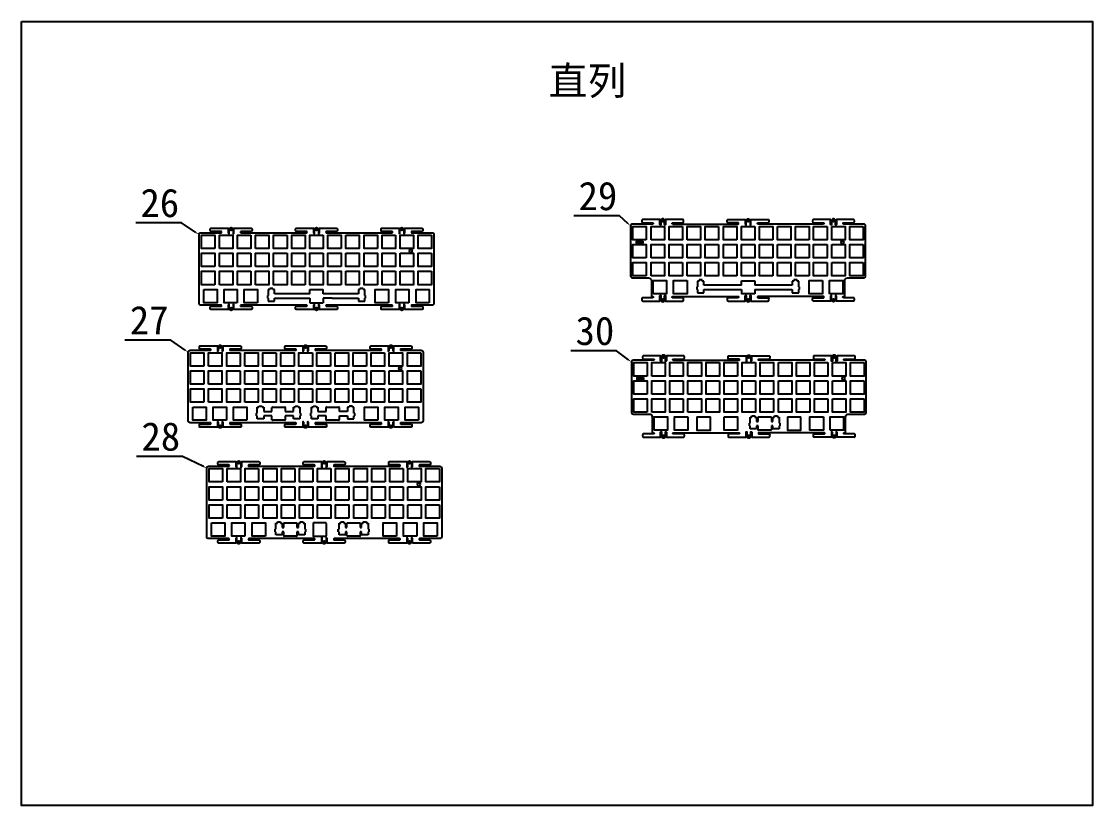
# Model space of a CAD drawing. Header units: millimetres. Extents: x 273 to 2930, y -1075 to 675.
# Drawn here: x 535 to 1664, y -1075 to -248 of the extents above; entities that cross this region are included whole.
import ezdxf
from ezdxf import colors
from ezdxf.entities.mleader import LeaderData, LeaderLine
from ezdxf.math import Vec2, Vec3

# ---------------------------------------------------------------- set-up
doc = ezdxf.new("R2010")
doc.units = ezdxf.units.MM

msp = doc.modelspace()

# ---------------------------------------------------------------- linework, layer by layer
at = {"color": 7, "linetype": 'Continuous', "lineweight": 25}
for p, q in [((800, -530.1), (796.7, -530.1)), ((796.7, -530.1), (796.7, -531.3)), ((800, -531.3), (800, -530.1)), ((895, -530.1), (891.7, -530.1)), ((891.7, -530.1), (891.7, -531.3)), ((895, -531.3), (895, -530.1)), ((794.2, -537.6), (794.2, -540.4)), ((795, -537.6), (794.2, -537.6)), ((794.2, -540.4), (795, -540.4)), ((796.7, -531.3), (795, -531.3)), ((795, -531.3), (795, -537.6)), ((795, -540.4), (795, -543.6)), ((801.7, -531.3), (800, -531.3)), ((801.7, -535.8), (801.7, -531.3)), ((838.9, -535.8), (801.7, -535.8)), ((801.7, -543.6), (801.7, -540.4)), ((801.7, -540.4), (838.9, -540.4)), ((890, -535.8), (862.4, -535.8)), ((862.4, -540.4), (890, -540.4)), ((891.7, -531.3), (890, -531.3)), ((890, -531.3), (890, -535.8)), ((890, -540.4), (890, -543.6)), ((896.7, -531.3), (895, -531.3)), ((896.7, -537.6), (896.7, -531.3)), ((897.6, -537.6), (896.7, -537.6)), ((896.7, -543.6), (896.7, -540.4)), ((896.7, -540.4), (897.6, -540.4)), ((897.6, -540.4), (897.6, -537.6)), ((795, -543.6), (801.7, -543.6)), ((890, -543.6), (896.7, -543.6))]:
    msp.add_line(p, q, dxfattribs=at)
at = {"color": 1, "linetype": 'Continuous', "lineweight": 25}
for p, q in [((1247.5, -528.4), (1246.7, -528.4)), ((1246.7, -528.4), (1246.7, -531.2)), ((1249.2, -522.2), (1247.5, -522.2)), ((1247.5, -522.2), (1247.5, -528.4)), ((1252.5, -521), (1249.2, -521)), ((1249.2, -521), (1249.2, -522.2)), ((1252.5, -522.2), (1252.5, -521)), ((1254.2, -522.2), (1252.5, -522.2)), ((1254.2, -526.6), (1254.2, -522.2)), ((1293.9, -526.6), (1254.2, -526.6)), ((1347.5, -526.6), (1307.9, -526.6)), ((1349.2, -522.2), (1347.5, -522.2)), ((1347.5, -522.2), (1347.5, -526.6)), ((1352.5, -521), (1349.2, -521)), ((1349.2, -521), (1349.2, -522.2)), ((1352.5, -522.2), (1352.5, -521)), ((1354.2, -522.2), (1352.5, -522.2)), ((1354.2, -528.4), (1354.2, -522.2)), ((1355.1, -528.4), (1354.2, -528.4)), ((1355.1, -531.2), (1355.1, -528.4)), ((1246.7, -531.2), (1247.5, -531.2)), ((1247.5, -531.2), (1247.5, -534.5)), ((1247.5, -534.5), (1254.2, -534.5)), ((1254.2, -534.5), (1254.2, -531.2)), ((1254.2, -531.2), (1293.9, -531.2)), ((1307.9, -531.2), (1347.5, -531.2)), ((1347.5, -531.2), (1347.5, -534.5)), ((1347.5, -534.5), (1354.2, -534.5)), ((1354.2, -534.5), (1354.2, -531.2)), ((1354.2, -531.2), (1355.1, -531.2))]:
    msp.add_line(p, q, dxfattribs=at)
for p, q in [((1293.9, -526.6), (1293.9, -521.9)), ((1293.9, -521.9), (1307.9, -521.9)), ((1307.9, -521.9), (1307.9, -526.6)), ((838.9, -535.8), (838.9, -531.1)), ((838.9, -531.1), (852.9, -531.1)), ((838.9, -540.4), (838.9, -545.1)), ((852.9, -535.8), (852.9, -531.1)), ((862.4, -535.8), (852.9, -535.8)), ((862.4, -540.4), (852.9, -540.4)), ((852.9, -540.4), (852.9, -545.1)), ((1293.9, -531.2), (1293.9, -535.9)), ((1307.9, -531.2), (1307.9, -535.9)), ((838.9, -545.1), (852.9, -545.1)), ((1247, -665.5), (1261.1, -665.5)), ((1342.3, -665.5), (1356.4, -665.5))]:
    msp.add_line(p, q)
at = {"color": 3}
for p, q in [((785.2, -655.4), (785.2, -654.2)), ((785.2, -654.2), (788.5, -654.2)), ((788.5, -654.2), (788.5, -655.4)), ((823.3, -655.4), (823.3, -654.2)), ((823.3, -654.2), (826.6, -654.2)), ((826.6, -654.2), (826.6, -655.4)), ((842.3, -655.4), (842.3, -654.2)), ((842.3, -654.2), (845.6, -654.2)), ((845.6, -654.2), (845.6, -655.4)), ((883.7, -654.2), (880.4, -654.2)), ((880.4, -654.2), (880.4, -655.4)), ((883.7, -655.4), (883.7, -654.2)), ((782.6, -664.4), (782.6, -661.6)), ((782.6, -661.6), (783.4, -661.6)), ((783.4, -664.4), (782.6, -664.4)), ((783.4, -661.6), (783.4, -655.4)), ((783.4, -655.4), (785.2, -655.4)), ((783.4, -667.7), (783.4, -664.4)), ((788.5, -655.4), (790.2, -655.4)), ((790.2, -655.4), (790.2, -659.8)), ((790.2, -659.8), (798.9, -659.8)), ((798.9, -664.4), (790.2, -664.4)), ((790.2, -664.4), (790.2, -667.7)), ((798.9, -659.8), (798.9, -655.6)), ((798.9, -668.6), (798.9, -664.4)), ((799.4, -655.1), (812.4, -655.1)), ((812.9, -655.6), (812.9, -659.8)), ((812.9, -659.8), (821.5, -659.8)), ((821.5, -664.4), (812.9, -664.4)), ((812.9, -664.4), (812.9, -668.6)), ((821.5, -659.8), (821.5, -655.4)), ((821.5, -655.4), (823.3, -655.4)), ((821.5, -667.7), (821.5, -664.4)), ((826.6, -655.4), (828.3, -655.4)), ((828.3, -655.4), (828.3, -661.6)), ((828.3, -661.6), (829.1, -661.6)), ((829.1, -664.4), (828.3, -664.4)), ((828.3, -664.4), (828.3, -667.7)), ((829.1, -661.6), (829.1, -664.4)), ((839.8, -664.4), (839.8, -661.6)), ((839.8, -661.6), (840.6, -661.6)), ((840.6, -664.4), (839.8, -664.4)), ((840.6, -661.6), (840.6, -655.4)), ((840.6, -655.4), (842.3, -655.4)), ((840.6, -667.7), (840.6, -664.4)), ((845.6, -655.4), (847.3, -655.4)), ((847.3, -655.4), (847.3, -659.8)), ((847.3, -659.8), (856, -659.8)), ((856, -664.4), (847.3, -664.4)), ((847.3, -664.4), (847.3, -667.7)), ((856, -659.8), (856, -655.6)), ((856, -668.6), (856, -664.4)), ((856.5, -655.1), (869.5, -655.1)), ((870, -659.8), (870, -655.6)), ((878.7, -659.8), (870, -659.8)), ((870, -668.6), (870, -664.4)), ((870, -664.4), (878.7, -664.4)), ((880.4, -655.4), (878.7, -655.4)), ((878.7, -655.4), (878.7, -659.8)), ((878.7, -664.4), (878.7, -667.7)), ((885.4, -655.4), (883.7, -655.4)), ((885.4, -661.6), (885.4, -655.4)), ((886.3, -661.6), (885.4, -661.6)), ((885.4, -667.7), (885.4, -664.4)), ((885.4, -664.4), (886.3, -664.4)), ((886.3, -664.4), (886.3, -661.6)), ((790.2, -667.7), (783.4, -667.7)), ((812.4, -669.1), (799.4, -669.1)), ((828.3, -667.7), (821.5, -667.7)), ((847.3, -667.7), (840.6, -667.7)), ((869.5, -669.1), (856.5, -669.1)), ((878.7, -667.7), (885.4, -667.7))]:
    msp.add_line(p, q, dxfattribs=at)
at = {"color": 1}
for p, q in [((1303.1, -672), (1303.1, -665.7)), ((1303.1, -665.7), (1304.8, -665.7)), ((1304.8, -665.7), (1304.8, -664.5)), ((1304.8, -664.5), (1308.1, -664.5)), ((1308.1, -664.5), (1308.1, -665.7)), ((1308.1, -665.7), (1309.9, -665.7)), ((1309.9, -665.7), (1309.9, -670.2)), ((1311.4, -670.2), (1311.4, -666)), ((1311.9, -665.5), (1324.9, -665.5)), ((1325.4, -666), (1325.4, -670.2)), ((1326.9, -670.2), (1326.9, -665.7)), ((1326.9, -665.7), (1328.6, -665.7)), ((1328.6, -665.7), (1328.6, -664.5)), ((1328.6, -664.5), (1331.9, -664.5)), ((1331.9, -664.5), (1331.9, -665.7)), ((1331.9, -665.7), (1333.7, -665.7)), ((1333.7, -665.7), (1333.7, -672)), ((1302.3, -674.8), (1302.3, -672)), ((1302.3, -672), (1303.1, -672)), ((1303.1, -674.8), (1302.3, -674.8)), ((1303.1, -678), (1303.1, -674.8)), ((1309.9, -670.2), (1311.4, -670.2)), ((1311.4, -674.8), (1309.9, -674.8)), ((1309.9, -674.8), (1309.9, -678)), ((1311.4, -679), (1311.4, -674.8)), ((1325.4, -670.2), (1326.9, -670.2)), ((1326.9, -674.8), (1325.4, -674.8)), ((1325.4, -674.8), (1325.4, -679)), ((1326.9, -678), (1326.9, -674.8)), ((1333.7, -672), (1334.5, -672)), ((1334.5, -674.8), (1333.7, -674.8)), ((1333.7, -674.8), (1333.7, -678)), ((1334.5, -672), (1334.5, -674.8)), ((1309.9, -678), (1303.1, -678)), ((1324.9, -679.5), (1311.9, -679.5)), ((1333.7, -678), (1326.9, -678)), ((803, -783.8), (803, -777.5)), ((803, -777.5), (804.8, -777.5)), ((804.8, -777.5), (804.8, -776.3)), ((804.8, -776.3), (808.1, -776.3)), ((808.1, -776.3), (808.1, -777.5)), ((808.1, -777.5), (809.8, -777.5)), ((809.8, -777.5), (809.8, -782)), ((811.3, -782), (811.3, -777.8)), ((811.8, -777.3), (824.8, -777.3)), ((825.3, -777.8), (825.3, -782)), ((826.8, -782), (826.8, -777.5)), ((826.8, -777.5), (828.6, -777.5)), ((828.6, -777.5), (828.6, -776.3)), ((828.6, -776.3), (831.9, -776.3)), ((831.9, -776.3), (831.9, -777.5)), ((831.9, -777.5), (833.6, -777.5)), ((833.6, -777.5), (833.6, -783.8)), ((842.3, -777.8), (842.3, -790.8)), ((855.8, -777.3), (842.8, -777.3)), ((856.3, -790.8), (856.3, -777.8)), ((869.7, -783.8), (869.7, -777.5)), ((869.7, -777.5), (871.4, -777.5)), ((871.4, -777.5), (871.4, -776.3)), ((871.4, -776.3), (874.7, -776.3)), ((874.7, -776.3), (874.7, -777.5)), ((874.7, -777.5), (876.5, -777.5)), ((876.5, -777.5), (876.5, -782)), ((878, -782), (878, -777.8)), ((878.5, -777.3), (891.5, -777.3)), ((892, -777.8), (892, -782)), ((893.5, -782), (893.5, -777.5)), ((893.5, -777.5), (895.2, -777.5)), ((895.2, -777.5), (895.2, -776.3)), ((895.2, -776.3), (898.5, -776.3)), ((898.5, -776.3), (898.5, -777.5)), ((898.5, -777.5), (900.3, -777.5)), ((900.3, -777.5), (900.3, -783.8)), ((802.2, -786.6), (802.2, -783.8)), ((802.2, -783.8), (803, -783.8)), ((803, -786.6), (802.2, -786.6)), ((803, -789.8), (803, -786.6)), ((809.8, -789.8), (803, -789.8)), ((809.8, -782), (811.3, -782)), ((811.3, -786.6), (809.8, -786.6)), ((809.8, -786.6), (809.8, -789.8)), ((811.3, -790.8), (811.3, -786.6)), ((825.3, -782), (826.8, -782)), ((826.8, -786.6), (825.3, -786.6)), ((825.3, -786.6), (825.3, -790.8)), ((826.8, -789.8), (826.8, -786.6)), ((833.6, -789.8), (826.8, -789.8)), ((833.6, -783.8), (834.4, -783.8)), ((834.4, -786.6), (833.6, -786.6)), ((833.6, -786.6), (833.6, -789.8)), ((834.4, -783.8), (834.4, -786.6)), ((868.9, -786.6), (868.9, -783.8)), ((868.9, -783.8), (869.7, -783.8)), ((869.7, -786.6), (868.9, -786.6)), ((869.7, -789.8), (869.7, -786.6)), ((876.5, -789.8), (869.7, -789.8)), ((876.5, -782), (878, -782)), ((878, -786.6), (876.5, -786.6)), ((876.5, -786.6), (876.5, -789.8)), ((878, -790.8), (878, -786.6)), ((892, -782), (893.5, -782)), ((893.5, -786.6), (892, -786.6)), ((892, -786.6), (892, -790.8)), ((893.5, -789.8), (893.5, -786.6)), ((900.3, -789.8), (893.5, -789.8)), ((900.3, -783.8), (901.1, -783.8)), ((901.1, -786.6), (900.3, -786.6)), ((900.3, -786.6), (900.3, -789.8)), ((901.1, -783.8), (901.1, -786.6)), ((824.8, -791.3), (811.8, -791.3)), ((842.8, -791.3), (855.8, -791.3)), ((891.5, -791.3), (878.5, -791.3))]:
    msp.add_line(p, q, dxfattribs=at)
for points in [[(534.8, -248.5), (1664, -248.5), (1664, -1075.4), (534.8, -1075.4)], [(727, -531.1), (741, -531.1), (741, -545.1), (727, -545.1)], [(762.4, -545.1), (748.4, -545.1), (748.4, -531.1), (762.4, -531.1)], [(783.8, -545.1), (769.8, -545.1), (769.8, -531.1), (783.8, -531.1)], [(921.9, -545.1), (907.9, -545.1), (907.9, -531.1), (921.9, -531.1)], [(943.4, -545.1), (929.4, -545.1), (929.4, -531.1), (943.4, -531.1)], [(964.8, -545.1), (950.8, -545.1), (950.8, -531.1), (964.8, -531.1)], [(715.5, -655.1), (729.5, -655.1), (729.5, -669.1), (715.5, -669.1)], [(751, -669.1), (737, -669.1), (737, -655.1), (751, -655.1)], [(772.4, -669.1), (758.4, -669.1), (758.4, -655.1), (772.4, -655.1)], [(910.5, -669.1), (896.5, -669.1), (896.5, -655.1), (910.5, -655.1)], [(931.9, -669.1), (917.9, -669.1), (917.9, -655.1), (931.9, -655.1)], [(953.4, -669.1), (939.4, -669.1), (939.4, -655.1), (953.4, -655.1)], [(735.1, -777.3), (749.1, -777.3), (749.1, -791.3), (735.1, -791.3)], [(770.5, -791.3), (756.5, -791.3), (756.5, -777.3), (770.5, -777.3)], [(792, -791.3), (778, -791.3), (778, -777.3), (792, -777.3)], [(930.1, -791.3), (916.1, -791.3), (916.1, -777.3), (930.1, -777.3)], [(951.5, -791.3), (937.5, -791.3), (937.5, -777.3), (951.5, -777.3)], [(973, -791.3), (959, -791.3), (959, -777.3), (973, -777.3)]]:
    msp.add_lwpolyline(points, close=True)
for points in [[(1221.4, -462.1, -0.414214), (1220.9, -461.6), (1220.9, -461.4, -0.414214), (1221.4, -460.9), (1231.9, -460.9, 0.414214), (1232.9, -459.9), (1232.9, -458.4, 0.414214), (1231.9, -457.4), (1213.9, -457.4), (1213.9, -462.6, -1), (1212.9, -462.6), (1212.9, -458.6, 1), (1208.9, -458.6), (1208.9, -462.6, -1), (1207.9, -462.6), (1207.9, -457.4), (1189.9, -457.4, 0.414214), (1188.9, -458.4), (1188.9, -459.9, 0.414214), (1189.9, -460.9), (1200.4, -460.9, -0.414214), (1200.9, -461.4), (1200.9, -461.6, -0.414214), (1200.4, -462.1), (1179, -462.1, 0.414214), (1177, -464.1), (1177, -516.9)], [(1221.4, -462.1), (1290.4, -462.1, 0.414214), (1290.9, -461.6), (1290.9, -461.4, 0.414214), (1290.4, -460.9), (1279.9, -460.9, -0.414214), (1278.9, -459.9), (1278.9, -458.4, -0.414214), (1279.9, -457.4), (1297.9, -457.4), (1297.9, -462.6, 1), (1298.9, -462.6), (1298.9, -458.6, -1), (1302.9, -458.6), (1302.9, -462.6, 1), (1303.9, -462.6), (1303.9, -457.4), (1321.9, -457.4, -0.414214), (1322.9, -458.4), (1322.9, -459.9)], [(1424.7, -516.9), (1424.7, -464.1, 0.414214), (1422.7, -462.1), (1401.4, -462.1, -0.414214), (1400.9, -461.6), (1400.9, -461.4, -0.414214), (1401.4, -460.9), (1411.9, -460.9, 0.414214), (1412.9, -459.9), (1412.9, -458.4, 0.414214), (1411.9, -457.4), (1393.9, -457.4), (1393.9, -462.6, -1), (1392.9, -462.6), (1392.9, -458.6, 1), (1388.9, -458.6), (1388.9, -462.6, -1), (1387.9, -462.6), (1387.9, -457.4), (1369.9, -457.4, 0.414214), (1368.9, -458.4), (1368.9, -459.9, 0.414214), (1369.9, -460.9), (1380.4, -460.9, -0.414214), (1380.9, -461.4), (1380.9, -461.6, -0.414214), (1380.4, -462.1), (1311.4, -462.1, -0.414214), (1310.9, -461.6), (1310.9, -461.4, -0.414214), (1311.4, -460.9), (1321.9, -460.9, 0.414214), (1322.9, -459.9)], [(1177, -516.9, 0.414214), (1179, -518.9), (1195.9, -518.9, -0.414214), (1198.9, -521.9), (1198.9, -538, 0.414214), (1199.4, -538.5), (1200.4, -538.5, -0.414214), (1200.9, -539), (1200.9, -539.3, -0.414214), (1200.4, -539.8), (1189.9, -539.8, 0.414214), (1188.9, -540.8), (1188.9, -542.3, 0.414214), (1189.9, -543.3), (1207.9, -543.3), (1207.9, -538, -1), (1208.9, -538), (1208.9, -542, 1), (1212.9, -542), (1212.9, -538, -1), (1213.9, -538), (1213.9, -543.3), (1231.9, -543.3, 0.414214), (1232.9, -542.3), (1232.9, -540.8, 0.414214), (1231.9, -539.8), (1221.4, -539.8, -0.414214), (1220.9, -539.3), (1220.9, -539, -0.414214), (1221.4, -538.5)], [(1411.9, -543.3, 0.414214), (1412.9, -542.3), (1412.9, -540.8, 0.414214), (1411.9, -539.8), (1401.4, -539.8, -0.414214), (1400.9, -539.3), (1400.9, -539, -0.414214), (1401.4, -538.5), (1402.3, -538.5, 0.414214), (1402.8, -538), (1402.8, -521.9, -0.414214), (1405.8, -518.9), (1422.7, -518.9, 0.414214), (1424.7, -516.9)], [(1221.4, -538.5), (1290.4, -538.5, -0.414214), (1290.9, -539), (1290.9, -539.3, -0.414214), (1290.4, -539.8), (1279.9, -539.8, 0.414214), (1278.9, -540.8), (1278.9, -542.3, 0.414214), (1279.9, -543.3), (1297.9, -543.3), (1297.9, -538, -1), (1298.9, -538), (1298.9, -542, 1), (1302.9, -542), (1302.9, -538, -1), (1303.9, -538), (1303.9, -543.3), (1321.9, -543.3, 0.414214), (1322.9, -542.3), (1322.9, -540.8)], [(1411.9, -543.3), (1393.9, -543.3), (1393.9, -538, 1), (1392.9, -538), (1392.9, -542, -1), (1388.9, -542), (1388.9, -538, 1), (1387.9, -538), (1387.9, -543.3), (1369.9, -543.3, -0.414214), (1368.9, -542.3), (1368.9, -540.8, -0.414214), (1369.9, -539.8), (1380.4, -539.8, 0.414214), (1380.9, -539.3), (1380.9, -539, 0.414214), (1380.4, -538.5), (1311.4, -538.5, 0.414214), (1310.9, -539), (1310.9, -539.3, 0.414214), (1311.4, -539.8), (1321.9, -539.8, -0.414214), (1322.9, -540.8)], [(1222.2, -605.8, -0.414214), (1221.7, -605.3), (1221.7, -605, -0.414214), (1222.2, -604.5), (1232.7, -604.5, 0.414214), (1233.7, -603.5), (1233.7, -602, 0.414214), (1232.7, -601), (1214.7, -601), (1214.7, -606.3, -1), (1213.7, -606.3), (1213.7, -602.3, 1), (1209.7, -602.3), (1209.7, -606.3, -1), (1208.7, -606.3), (1208.7, -601), (1190.7, -601, 0.414214), (1189.7, -602), (1189.7, -603.5, 0.414214), (1190.7, -604.5), (1201.2, -604.5, -0.414214), (1201.7, -605), (1201.7, -605.3, -0.414214), (1201.2, -605.8), (1179.9, -605.8, 0.414214), (1177.9, -607.8), (1177.9, -660.5)], [(1222.2, -605.8), (1291.2, -605.8, 0.414214), (1291.7, -605.3), (1291.7, -605, 0.414214), (1291.2, -604.5), (1280.7, -604.5, -0.414214), (1279.7, -603.5), (1279.7, -602, -0.414214), (1280.7, -601), (1298.7, -601), (1298.7, -606.3, 1), (1299.7, -606.3), (1299.7, -602.3, -1), (1303.7, -602.3), (1303.7, -606.3, 1), (1304.7, -606.3), (1304.7, -601), (1322.7, -601, -0.414214), (1323.7, -602), (1323.7, -603.5)], [(1425.5, -660.5), (1425.5, -607.8, 0.414214), (1423.5, -605.8), (1402.2, -605.8, -0.414214), (1401.7, -605.3), (1401.7, -605, -0.414214), (1402.2, -604.5), (1412.7, -604.5, 0.414214), (1413.7, -603.5), (1413.7, -602, 0.414214), (1412.7, -601), (1394.7, -601), (1394.7, -606.3, -1), (1393.7, -606.3), (1393.7, -602.3, 1), (1389.7, -602.3), (1389.7, -606.3, -1), (1388.7, -606.3), (1388.7, -601), (1370.7, -601, 0.414214), (1369.7, -602), (1369.7, -603.5, 0.414214), (1370.7, -604.5), (1381.2, -604.5, -0.414214), (1381.7, -605), (1381.7, -605.3, -0.414214), (1381.2, -605.8), (1312.2, -605.8, -0.414214), (1311.7, -605.3), (1311.7, -605, -0.414214), (1312.2, -604.5), (1322.7, -604.5, 0.414214), (1323.7, -603.5)], [(1177.9, -660.5, 0.414214), (1179.9, -662.5), (1196.8, -662.5, -0.414214), (1199.8, -665.5), (1199.8, -681.7, 0.414214), (1200.3, -682.2), (1201.2, -682.2, -0.414214), (1201.7, -682.7), (1201.7, -682.9, -0.414214), (1201.2, -683.4), (1190.7, -683.4, 0.414214), (1189.7, -684.4), (1189.7, -685.9, 0.414214), (1190.7, -686.9), (1208.7, -686.9), (1208.7, -681.7, -1), (1209.7, -681.7), (1209.7, -685.7, 1), (1213.7, -685.7), (1213.7, -681.7, -1), (1214.7, -681.7), (1214.7, -686.9), (1232.7, -686.9, 0.414214), (1233.7, -685.9), (1233.7, -684.4, 0.414214), (1232.7, -683.4), (1222.2, -683.4, -0.414214), (1221.7, -682.9), (1221.7, -682.7, -0.414214), (1222.2, -682.2)], [(1412.7, -686.9, 0.414214), (1413.7, -685.9), (1413.7, -684.4, 0.414214), (1412.7, -683.4), (1402.2, -683.4, -0.414214), (1401.7, -682.9), (1401.7, -682.7, -0.414214), (1402.2, -682.2), (1403.1, -682.2, 0.414214), (1403.6, -681.7), (1403.6, -665.5, -0.414214), (1406.6, -662.5), (1423.5, -662.5, 0.414214), (1425.5, -660.5)], [(1222.2, -682.2), (1291.2, -682.2, -0.414214), (1291.7, -682.7), (1291.7, -682.9, -0.414214), (1291.2, -683.4), (1280.7, -683.4, 0.414214), (1279.7, -684.4), (1279.7, -685.9, 0.414214), (1280.7, -686.9), (1298.7, -686.9), (1298.7, -681.7, -1), (1299.7, -681.7), (1299.7, -685.7, 1), (1303.7, -685.7), (1303.7, -681.7, -1), (1304.7, -681.7), (1304.7, -686.9), (1322.7, -686.9, 0.414214), (1323.7, -685.9), (1323.7, -684.4)], [(1412.7, -686.9), (1394.7, -686.9), (1394.7, -681.7, 1), (1393.7, -681.7), (1393.7, -685.7, -1), (1389.7, -685.7), (1389.7, -681.7, 1), (1388.7, -681.7), (1388.7, -686.9), (1370.7, -686.9, -0.414214), (1369.7, -685.9), (1369.7, -684.4, -0.414214), (1370.7, -683.4), (1381.2, -683.4, 0.414214), (1381.7, -682.9), (1381.7, -682.7, 0.414214), (1381.2, -682.2), (1312.2, -682.2, 0.414214), (1311.7, -682.7), (1311.7, -682.9, 0.414214), (1312.2, -683.4), (1322.7, -683.4, -0.414214), (1323.7, -684.4)]]:
    msp.add_lwpolyline(points, format="xyb")
for points in [[(938.9, -552.4), (938.9, -547.2, 1), (937.9, -547.2), (937.9, -551.2, -1), (933.9, -551.2), (933.9, -547.2, 1), (932.9, -547.2), (932.9, -552.4), (914.9, -552.4, -0.414214), (913.9, -551.4), (913.9, -549.9, -0.414214), (914.9, -548.9), (925.4, -548.9, 0.414214), (925.9, -548.4), (925.9, -548.2, 0.414214), (925.4, -547.7), (856.4, -547.7, 0.414214), (855.9, -548.2), (855.9, -548.4, 0.414214), (856.4, -548.9), (866.9, -548.9, -0.414214), (867.9, -549.9), (867.9, -551.4, -0.414214), (866.9, -552.4), (848.9, -552.4), (848.9, -547.2, 1), (847.9, -547.2), (847.9, -551.2, -1), (843.9, -551.2), (843.9, -547.2, 1), (842.9, -547.2), (842.9, -552.4), (824.9, -552.4, -0.414214), (823.9, -551.4), (823.9, -549.9, -0.414214), (824.9, -548.9), (835.4, -548.9, 0.414214), (835.9, -548.4), (835.9, -548.2, 0.414214), (835.4, -547.7), (766.4, -547.7, 0.414214), (765.9, -548.2), (765.9, -548.4, 0.414214), (766.4, -548.9), (776.9, -548.9, -0.414214), (777.9, -549.9), (777.9, -551.4, -0.414214), (776.9, -552.4), (758.9, -552.4), (758.9, -547.2, 1), (757.9, -547.2), (757.9, -551.2, -1), (753.9, -551.2), (753.9, -547.2, 1), (752.9, -547.2), (752.9, -552.4), (734.9, -552.4, -0.414214), (733.9, -551.4), (733.9, -549.9, -0.414214), (734.9, -548.9), (745.4, -548.9, 0.414214), (745.9, -548.4), (745.9, -548.2, 0.414214), (745.4, -547.7), (724.1, -547.7, -0.414214), (722.1, -545.7), (722.1, -473.3, -0.414214), (724.1, -471.3), (745.4, -471.3, 0.414214), (745.9, -470.8), (745.9, -470.5, 0.414214), (745.4, -470), (734.9, -470, -0.414214), (733.9, -469), (733.9, -467.5, -0.414214), (734.9, -466.5), (752.9, -466.5), (752.9, -471.8, 1), (753.9, -471.8), (753.9, -467.8, -1), (757.9, -467.8), (757.9, -471.8, 1), (758.9, -471.8), (758.9, -466.5), (776.9, -466.5, -0.414214), (777.9, -467.5), (777.9, -469, -0.414214), (776.9, -470), (766.4, -470, 0.414214), (765.9, -470.5), (765.9, -470.8, 0.414214), (766.4, -471.3), (835.4, -471.3, 0.414214), (835.9, -470.8), (835.9, -470.5, 0.414214), (835.4, -470), (824.9, -470, -0.414214), (823.9, -469), (823.9, -467.5, -0.414214), (824.9, -466.5), (842.9, -466.5), (842.9, -471.8, 1), (843.9, -471.8), (843.9, -467.8, -1), (847.9, -467.8), (847.9, -471.8, 1), (848.9, -471.8), (848.9, -466.5), (866.9, -466.5, -0.414214), (867.9, -467.5), (867.9, -469, -0.414214), (866.9, -470), (856.4, -470, 0.414214), (855.9, -470.5), (855.9, -470.8, 0.414214), (856.4, -471.3), (925.4, -471.3, 0.414214), (925.9, -470.8), (925.9, -470.5, 0.414214), (925.4, -470), (914.9, -470, -0.414214), (913.9, -469), (913.9, -467.5, -0.414214), (914.9, -466.5), (932.9, -466.5), (932.9, -471.8, 1), (933.9, -471.8), (933.9, -467.8, -1), (937.9, -467.8), (937.9, -471.8, 1), (938.9, -471.8), (938.9, -466.5), (956.9, -466.5, -0.414214), (957.9, -467.5), (957.9, -469, -0.414214), (956.9, -470), (946.4, -470, 0.414214), (945.9, -470.5), (945.9, -470.8, 0.414214), (946.4, -471.3), (967.7, -471.3, -0.414214), (969.7, -473.3), (969.7, -545.7, -0.414214), (967.7, -547.7), (946.4, -547.7, 0.414214), (945.9, -548.2), (945.9, -548.4, 0.414214), (946.4, -548.9), (956.9, -548.9, -0.414214), (957.9, -549.9), (957.9, -551.4, -0.414214), (956.9, -552.4)], [(927.4, -676.5), (927.4, -671.2, 1), (926.4, -671.2), (926.4, -675.2, -1), (922.4, -675.2), (922.4, -671.2, 1), (921.4, -671.2), (921.4, -676.5), (903.4, -676.5, -0.414214), (902.4, -675.5), (902.4, -674, -0.414214), (903.4, -673), (913.9, -673, 0.414214), (914.4, -672.5), (914.4, -672.2, 0.414214), (913.9, -671.7), (844.9, -671.7, 0.414214), (844.4, -672.2), (844.4, -672.5, 0.414214), (844.9, -673), (855.4, -673, -0.414214), (856.4, -674), (856.4, -675.5, -0.414214), (855.4, -676.5), (837.4, -676.5), (837.4, -671.2, 1), (836.4, -671.2), (836.4, -675.2, -1), (832.4, -675.2), (832.4, -671.2, 1), (831.4, -671.2), (831.4, -676.5), (813.4, -676.5, -0.414214), (812.4, -675.5), (812.4, -674, -0.414214), (813.4, -673), (823.9, -673, 0.414214), (824.4, -672.5), (824.4, -672.2, 0.414214), (823.9, -671.7), (754.9, -671.7, 0.414214), (754.4, -672.2), (754.4, -672.5, 0.414214), (754.9, -673), (765.4, -673, -0.414214), (766.4, -674), (766.4, -675.5, -0.414214), (765.4, -676.5), (747.4, -676.5), (747.4, -671.2, 1), (746.4, -671.2), (746.4, -675.2, -1), (742.4, -675.2), (742.4, -671.2, 1), (741.4, -671.2), (741.4, -676.5), (723.4, -676.5, -0.414214), (722.4, -675.5), (722.4, -674, -0.414214), (723.4, -673), (733.9, -673, 0.414214), (734.4, -672.5), (734.4, -672.2, 0.414214), (733.9, -671.7), (712.6, -671.7, -0.414214), (710.6, -669.7), (710.6, -597.3, -0.414214), (712.6, -595.3), (733.9, -595.3, 0.414214), (734.4, -594.8), (734.4, -594.6, 0.414214), (733.9, -594.1), (723.4, -594.1, -0.414214), (722.4, -593.1), (722.4, -591.6, -0.414214), (723.4, -590.6), (741.4, -590.6), (741.4, -595.8, 1), (742.4, -595.8), (742.4, -591.8, -1), (746.4, -591.8), (746.4, -595.8, 1), (747.4, -595.8), (747.4, -590.6), (765.4, -590.6, -0.414214), (766.4, -591.6), (766.4, -593.1, -0.414214), (765.4, -594.1), (754.9, -594.1, 0.414214), (754.4, -594.6), (754.4, -594.8, 0.414214), (754.9, -595.3), (823.9, -595.3, 0.414214), (824.4, -594.8), (824.4, -594.6, 0.414214), (823.9, -594.1), (813.4, -594.1, -0.414214), (812.4, -593.1), (812.4, -591.6, -0.414214), (813.4, -590.6), (831.4, -590.6), (831.4, -595.8, 1), (832.4, -595.8), (832.4, -591.8, -1), (836.4, -591.8), (836.4, -595.8, 1), (837.4, -595.8), (837.4, -590.6), (855.4, -590.6, -0.414214), (856.4, -591.6), (856.4, -593.1, -0.414214), (855.4, -594.1), (844.9, -594.1, 0.414214), (844.4, -594.6), (844.4, -594.8, 0.414214), (844.9, -595.3), (913.9, -595.3, 0.414214), (914.4, -594.8), (914.4, -594.6, 0.414214), (913.9, -594.1), (903.4, -594.1, -0.414214), (902.4, -593.1), (902.4, -591.6, -0.414214), (903.4, -590.6), (921.4, -590.6), (921.4, -595.8, 1), (922.4, -595.8), (922.4, -591.8, -1), (926.4, -591.8), (926.4, -595.8, 1), (927.4, -595.8), (927.4, -590.6), (945.4, -590.6, -0.414214), (946.4, -591.6), (946.4, -593.1, -0.414214), (945.4, -594.1), (934.9, -594.1, 0.414214), (934.4, -594.6), (934.4, -594.8, 0.414214), (934.9, -595.3), (956.3, -595.3, -0.414214), (958.3, -597.3), (958.3, -669.7, -0.414214), (956.3, -671.7), (934.9, -671.7, 0.414214), (934.4, -672.2), (934.4, -672.5, 0.414214), (934.9, -673), (945.4, -673, -0.414214), (946.4, -674), (946.4, -675.5, -0.414214), (945.4, -676.5)], [(947, -798.6), (947, -793.4, 1), (946, -793.4), (946, -797.4, -1), (942, -797.4), (942, -793.4, 1), (941, -793.4), (941, -798.6), (923, -798.6, -0.414214), (922, -797.6), (922, -796.1, -0.414214), (923, -795.1), (933.5, -795.1, 0.414214), (934, -794.6), (934, -794.4, 0.414214), (933.5, -793.9), (864.5, -793.9, 0.414214), (864, -794.4), (864, -794.6, 0.414214), (864.5, -795.1), (875, -795.1, -0.414214), (876, -796.1), (876, -797.6, -0.414214), (875, -798.6), (857, -798.6), (857, -793.4, 1), (856, -793.4), (856, -797.4, -1), (852, -797.4), (852, -793.4, 1), (851, -793.4), (851, -798.6), (833, -798.6, -0.414214), (832, -797.6), (832, -796.1, -0.414214), (833, -795.1), (843.5, -795.1, 0.414214), (844, -794.6), (844, -794.4, 0.414214), (843.5, -793.9), (774.5, -793.9, 0.414214), (774, -794.4), (774, -794.6, 0.414214), (774.5, -795.1), (785, -795.1, -0.414214), (786, -796.1), (786, -797.6, -0.414214), (785, -798.6), (767, -798.6), (767, -793.4, 1), (766, -793.4), (766, -797.4, -1), (762, -797.4), (762, -793.4, 1), (761, -793.4), (761, -798.6), (743, -798.6, -0.414214), (742, -797.6), (742, -796.1, -0.414214), (743, -795.1), (753.5, -795.1, 0.414214), (754, -794.6), (754, -794.4, 0.414214), (753.5, -793.9), (732.2, -793.9, -0.414214), (730.2, -791.9), (730.2, -719.5, -0.414214), (732.2, -717.5), (753.5, -717.5, 0.414214), (754, -717), (754, -716.7, 0.414214), (753.5, -716.2), (743, -716.2, -0.414214), (742, -715.2), (742, -713.7, -0.414214), (743, -712.7), (761, -712.7), (761, -718, 1), (762, -718), (762, -714, -1), (766, -714), (766, -718, 1), (767, -718), (767, -712.7), (785, -712.7, -0.414214), (786, -713.7), (786, -715.2, -0.414214), (785, -716.2), (774.5, -716.2, 0.414214), (774, -716.7), (774, -717, 0.414214), (774.5, -717.5), (843.5, -717.5, 0.414214), (844, -717), (844, -716.7, 0.414214), (843.5, -716.2), (833, -716.2, -0.414214), (832, -715.2), (832, -713.7, -0.414214), (833, -712.7), (851, -712.7), (851, -718, 1), (852, -718), (852, -714, -1), (856, -714), (856, -718, 1), (857, -718), (857, -712.7), (875, -712.7, -0.414214), (876, -713.7), (876, -715.2, -0.414214), (875, -716.2), (864.5, -716.2, 0.414214), (864, -716.7), (864, -717, 0.414214), (864.5, -717.5), (933.5, -717.5, 0.414214), (934, -717), (934, -716.7, 0.414214), (933.5, -716.2), (923, -716.2, -0.414214), (922, -715.2), (922, -713.7, -0.414214), (923, -712.7), (941, -712.7), (941, -718, 1), (942, -718), (942, -714, -1), (946, -714), (946, -718, 1), (947, -718), (947, -712.7), (965, -712.7, -0.414214), (966, -713.7), (966, -715.2, -0.414214), (965, -716.2), (954.5, -716.2, 0.414214), (954, -716.7), (954, -717, 0.414214), (954.5, -717.5), (975.9, -717.5, -0.414214), (977.9, -719.5), (977.9, -791.9, -0.414214), (975.9, -793.9), (954.5, -793.9, 0.414214), (954, -794.4), (954, -794.6, 0.414214), (954.5, -795.1), (965, -795.1, -0.414214), (966, -796.1), (966, -797.6, -0.414214), (965, -798.6)]]:
    msp.add_lwpolyline(points, format="xyb", close=True)
at = {"color": 7, "linetype": 'Continuous', "lineweight": 25}
for points in [[(738.6, -488), (724.5, -488), (724.5, -473.9), (738.6, -473.9)], [(743.6, -488), (743.6, -473.9), (757.7, -473.9), (757.7, -488)], [(776.7, -473.9), (776.7, -488), (762.6, -488), (762.6, -473.9)], [(781.7, -488), (781.7, -473.9), (795.8, -473.9), (795.8, -488)], [(814.8, -473.9), (814.8, -488), (800.7, -488), (800.7, -473.9)], [(833.9, -488), (819.8, -488), (819.8, -473.9), (833.9, -473.9)], [(852.9, -473.9), (852.9, -488), (838.8, -488), (838.8, -473.9)], [(872, -488), (857.9, -488), (857.9, -473.9), (872, -473.9)], [(876.9, -473.9), (891, -473.9), (891, -488), (876.9, -488)], [(910.1, -488), (896, -488), (896, -473.9), (910.1, -473.9)], [(929.1, -473.9), (929.1, -488), (915, -488), (915, -473.9)], [(934.1, -473.9), (948.2, -473.9), (948.2, -488), (934.1, -488)], [(967.2, -473.9), (967.2, -488), (953.1, -488), (953.1, -473.9)], [(1193.6, -478.8), (1179.5, -478.8), (1179.5, -464.7), (1193.6, -464.7)], [(1198.6, -478.8), (1198.6, -464.7), (1212.7, -464.7), (1212.7, -478.8)], [(1231.7, -464.7), (1231.7, -478.8), (1217.6, -478.8), (1217.6, -464.7)], [(1236.7, -478.8), (1236.7, -464.7), (1250.8, -464.7), (1250.8, -478.8)], [(1269.8, -464.7), (1269.8, -478.8), (1255.7, -478.8), (1255.7, -464.7)], [(1288.9, -478.8), (1274.8, -478.8), (1274.8, -464.7), (1288.9, -464.7)], [(1307.9, -464.7), (1307.9, -478.8), (1293.8, -478.8), (1293.8, -464.7)], [(1327, -478.8), (1312.9, -478.8), (1312.9, -464.7), (1327, -464.7)], [(1331.9, -464.7), (1346, -464.7), (1346, -478.8), (1331.9, -478.8)], [(1365.1, -478.8), (1351, -478.8), (1351, -464.7), (1365.1, -464.7)], [(1384.1, -464.7), (1384.1, -478.8), (1370, -478.8), (1370, -464.7)], [(1389.1, -464.7), (1403.2, -464.7), (1403.2, -478.8), (1389.1, -478.8)], [(1422.2, -464.7), (1422.2, -478.8), (1408.1, -478.8), (1408.1, -464.7)], [(1193.6, -497.8), (1179.5, -497.8), (1179.5, -483.7), (1193.6, -483.7)], [(1189.9, -480.3), (1189.9, -482.3), (1183.3, -482.3), (1183.3, -480.3)], [(1198.6, -497.8), (1198.6, -483.7), (1212.7, -483.7), (1212.7, -497.8)], [(1231.7, -483.7), (1231.7, -497.8), (1217.6, -497.8), (1217.6, -483.7)], [(1236.7, -497.8), (1236.7, -483.7), (1250.8, -483.7), (1250.8, -497.8)], [(1269.8, -483.7), (1269.8, -497.8), (1255.7, -497.8), (1255.7, -483.7)], [(1288.9, -497.8), (1274.8, -497.8), (1274.8, -483.7), (1288.9, -483.7)], [(1307.9, -483.7), (1307.9, -497.8), (1293.8, -497.8), (1293.8, -483.7)], [(1327, -497.8), (1312.9, -497.8), (1312.9, -483.7), (1327, -483.7)], [(1331.9, -483.7), (1346, -483.7), (1346, -497.8), (1331.9, -497.8)], [(1365.1, -497.8), (1351, -497.8), (1351, -483.7), (1365.1, -483.7)], [(1384.1, -483.7), (1384.1, -497.8), (1370, -497.8), (1370, -483.7)], [(1389.1, -483.7), (1403.2, -483.7), (1403.2, -497.8), (1389.1, -497.8)], [(1422.2, -483.7), (1422.2, -497.8), (1408.1, -497.8), (1408.1, -483.7)], [(738.6, -507), (724.5, -507), (724.5, -492.9), (738.6, -492.9)], [(743.6, -507), (743.6, -492.9), (757.7, -492.9), (757.7, -507)], [(776.7, -492.9), (776.7, -507), (762.6, -507), (762.6, -492.9)], [(781.7, -507), (781.7, -492.9), (795.8, -492.9), (795.8, -507)], [(814.8, -492.9), (814.8, -507), (800.7, -507), (800.7, -492.9)], [(833.9, -507), (819.8, -507), (819.8, -492.9), (833.9, -492.9)], [(852.9, -492.9), (852.9, -507), (838.8, -507), (838.8, -492.9)], [(872, -507), (857.9, -507), (857.9, -492.9), (872, -492.9)], [(876.9, -492.9), (891, -492.9), (891, -507), (876.9, -507)], [(910.1, -507), (896, -507), (896, -492.9), (910.1, -492.9)], [(929.1, -492.9), (929.1, -507), (915, -507), (915, -492.9)], [(934.1, -492.9), (948.2, -492.9), (948.2, -507), (934.1, -507)], [(967.2, -492.9), (967.2, -507), (953.1, -507), (953.1, -492.9)], [(1193.6, -516.9), (1179.5, -516.9), (1179.5, -502.8), (1193.6, -502.8)], [(1198.6, -516.9), (1198.6, -502.8), (1212.7, -502.8), (1212.7, -516.9)], [(1231.7, -502.8), (1231.7, -516.9), (1217.6, -516.9), (1217.6, -502.8)], [(1236.7, -516.9), (1236.7, -502.8), (1250.8, -502.8), (1250.8, -516.9)], [(1269.8, -502.8), (1269.8, -516.9), (1255.7, -516.9), (1255.7, -502.8)], [(1288.9, -516.9), (1274.8, -516.9), (1274.8, -502.8), (1288.9, -502.8)], [(1307.9, -502.8), (1307.9, -516.9), (1293.8, -516.9), (1293.8, -502.8)], [(1327, -516.9), (1312.9, -516.9), (1312.9, -502.8), (1327, -502.8)], [(1331.9, -502.8), (1346, -502.8), (1346, -516.9), (1331.9, -516.9)], [(1365.1, -516.9), (1351, -516.9), (1351, -502.8), (1365.1, -502.8)], [(1384.1, -502.8), (1384.1, -516.9), (1370, -516.9), (1370, -502.8)], [(1389.1, -502.8), (1403.2, -502.8), (1403.2, -516.9), (1389.1, -516.9)], [(1422.2, -502.8), (1422.2, -516.9), (1408.1, -516.9), (1408.1, -502.8)], [(738.6, -526.1), (724.5, -526.1), (724.5, -512), (738.6, -512)], [(743.6, -526.1), (743.6, -512), (757.7, -512), (757.7, -526.1)], [(776.7, -512), (776.7, -526.1), (762.6, -526.1), (762.6, -512)], [(781.7, -526.1), (781.7, -512), (795.8, -512), (795.8, -526.1)], [(814.8, -512), (814.8, -526.1), (800.7, -526.1), (800.7, -512)], [(833.9, -526.1), (819.8, -526.1), (819.8, -512), (833.9, -512)], [(852.9, -512), (852.9, -526.1), (838.8, -526.1), (838.8, -512)], [(872, -526.1), (857.9, -526.1), (857.9, -512), (872, -512)], [(876.9, -512), (891, -512), (891, -526.1), (876.9, -526.1)], [(910.1, -526.1), (896, -526.1), (896, -512), (910.1, -512)], [(929.1, -512), (929.1, -526.1), (915, -526.1), (915, -512)], [(934.1, -512), (948.2, -512), (948.2, -526.1), (934.1, -526.1)], [(967.2, -512), (967.2, -526.1), (953.1, -526.1), (953.1, -512)], [(1200.9, -535.9), (1200.9, -521.8), (1215, -521.8), (1215, -535.9)], [(1236.5, -521.8), (1236.5, -535.9), (1222.4, -535.9), (1222.4, -521.8)], [(1379.4, -521.8), (1379.4, -535.9), (1365.3, -535.9), (1365.3, -521.8)], [(1386.7, -535.9), (1386.7, -521.8), (1400.8, -521.8), (1400.8, -535.9)], [(727.2, -612), (713.1, -612), (713.1, -597.9), (727.2, -597.9)], [(732.1, -612), (732.1, -597.9), (746.2, -597.9), (746.2, -612)], [(765.3, -597.9), (765.3, -612), (751.2, -612), (751.2, -597.9)], [(770.2, -612), (770.2, -597.9), (784.3, -597.9), (784.3, -612)], [(803.4, -597.9), (803.4, -612), (789.3, -612), (789.3, -597.9)], [(822.4, -612), (808.3, -612), (808.3, -597.9), (822.4, -597.9)], [(841.5, -597.9), (841.5, -612), (827.4, -612), (827.4, -597.9)], [(860.5, -612), (846.4, -612), (846.4, -597.9), (860.5, -597.9)], [(865.5, -597.9), (879.6, -597.9), (879.6, -612), (865.5, -612)], [(898.6, -612), (884.5, -612), (884.5, -597.9), (898.6, -597.9)], [(917.7, -597.9), (917.7, -612), (903.6, -612), (903.6, -597.9)], [(922.6, -597.9), (936.7, -597.9), (936.7, -612), (922.6, -612)], [(955.8, -597.9), (955.8, -612), (941.7, -612), (941.7, -597.9)], [(1194.5, -622.4), (1180.4, -622.4), (1180.4, -608.3), (1194.5, -608.3)], [(1199.4, -622.4), (1199.4, -608.3), (1213.5, -608.3), (1213.5, -622.4)], [(1232.6, -608.3), (1232.6, -622.4), (1218.5, -622.4), (1218.5, -608.3)], [(1237.5, -622.4), (1237.5, -608.3), (1251.6, -608.3), (1251.6, -622.4)], [(1270.7, -608.3), (1270.7, -622.4), (1256.6, -622.4), (1256.6, -608.3)], [(1289.7, -622.4), (1275.6, -622.4), (1275.6, -608.3), (1289.7, -608.3)], [(1308.8, -608.3), (1308.8, -622.4), (1294.7, -622.4), (1294.7, -608.3)], [(1327.8, -622.4), (1313.7, -622.4), (1313.7, -608.3), (1327.8, -608.3)], [(1332.8, -608.3), (1346.9, -608.3), (1346.9, -622.4), (1332.8, -622.4)], [(1365.9, -622.4), (1351.8, -622.4), (1351.8, -608.3), (1365.9, -608.3)], [(1385, -608.3), (1385, -622.4), (1370.9, -622.4), (1370.9, -608.3)], [(1389.9, -608.3), (1404, -608.3), (1404, -622.4), (1389.9, -622.4)], [(1423.1, -608.3), (1423.1, -622.4), (1409, -622.4), (1409, -608.3)], [(727.2, -631), (713.1, -631), (713.1, -616.9), (727.2, -616.9)], [(732.1, -631), (732.1, -616.9), (746.2, -616.9), (746.2, -631)], [(765.3, -616.9), (765.3, -631), (751.2, -631), (751.2, -616.9)], [(770.2, -631), (770.2, -616.9), (784.3, -616.9), (784.3, -631)], [(803.4, -616.9), (803.4, -631), (789.3, -631), (789.3, -616.9)], [(822.4, -631), (808.3, -631), (808.3, -616.9), (822.4, -616.9)], [(841.5, -616.9), (841.5, -631), (827.4, -631), (827.4, -616.9)], [(860.5, -631), (846.4, -631), (846.4, -616.9), (860.5, -616.9)], [(865.5, -616.9), (879.6, -616.9), (879.6, -631), (865.5, -631)], [(898.6, -631), (884.5, -631), (884.5, -616.9), (898.6, -616.9)], [(917.7, -616.9), (917.7, -631), (903.6, -631), (903.6, -616.9)], [(922.6, -616.9), (936.7, -616.9), (936.7, -631), (922.6, -631)], [(955.8, -616.9), (955.8, -631), (941.7, -631), (941.7, -616.9)], [(1194.5, -641.5), (1180.4, -641.5), (1180.4, -627.4), (1194.5, -627.4)], [(1190.7, -623.9), (1190.7, -625.9), (1184.1, -625.9), (1184.1, -623.9)], [(1199.4, -641.5), (1199.4, -627.4), (1213.5, -627.4), (1213.5, -641.5)], [(1232.6, -627.4), (1232.6, -641.5), (1218.5, -641.5), (1218.5, -627.4)], [(1237.5, -641.5), (1237.5, -627.4), (1251.6, -627.4), (1251.6, -641.5)], [(1270.7, -627.4), (1270.7, -641.5), (1256.6, -641.5), (1256.6, -627.4)], [(1289.7, -641.5), (1275.6, -641.5), (1275.6, -627.4), (1289.7, -627.4)], [(1308.8, -627.4), (1308.8, -641.5), (1294.7, -641.5), (1294.7, -627.4)], [(1327.8, -641.5), (1313.7, -641.5), (1313.7, -627.4), (1327.8, -627.4)], [(1332.8, -627.4), (1346.9, -627.4), (1346.9, -641.5), (1332.8, -641.5)], [(1365.9, -641.5), (1351.8, -641.5), (1351.8, -627.4), (1365.9, -627.4)], [(1385, -627.4), (1385, -641.5), (1370.9, -641.5), (1370.9, -627.4)], [(1389.9, -627.4), (1404, -627.4), (1404, -641.5), (1389.9, -641.5)], [(1423.1, -627.4), (1423.1, -641.5), (1409, -641.5), (1409, -627.4)], [(727.2, -650.1), (713.1, -650.1), (713.1, -636), (727.2, -636)], [(732.1, -650.1), (732.1, -636), (746.2, -636), (746.2, -650.1)], [(765.3, -636), (765.3, -650.1), (751.2, -650.1), (751.2, -636)], [(770.2, -650.1), (770.2, -636), (784.3, -636), (784.3, -650.1)], [(803.4, -636), (803.4, -650.1), (789.3, -650.1), (789.3, -636)], [(822.4, -650.1), (808.3, -650.1), (808.3, -636), (822.4, -636)], [(841.5, -636), (841.5, -650.1), (827.4, -650.1), (827.4, -636)], [(860.5, -650.1), (846.4, -650.1), (846.4, -636), (860.5, -636)], [(865.5, -636), (879.6, -636), (879.6, -650.1), (865.5, -650.1)], [(898.6, -650.1), (884.5, -650.1), (884.5, -636), (898.6, -636)], [(917.7, -636), (917.7, -650.1), (903.6, -650.1), (903.6, -636)], [(922.6, -636), (936.7, -636), (936.7, -650.1), (922.6, -650.1)], [(955.8, -636), (955.8, -650.1), (941.7, -650.1), (941.7, -636)], [(1194.5, -660.5), (1180.4, -660.5), (1180.4, -646.4), (1194.5, -646.4)], [(1199.4, -660.5), (1199.4, -646.4), (1213.5, -646.4), (1213.5, -660.5)], [(1232.6, -646.4), (1232.6, -660.5), (1218.5, -660.5), (1218.5, -646.4)], [(1237.5, -660.5), (1237.5, -646.4), (1251.6, -646.4), (1251.6, -660.5)], [(1270.7, -646.4), (1270.7, -660.5), (1256.6, -660.5), (1256.6, -646.4)], [(1289.7, -660.5), (1275.6, -660.5), (1275.6, -646.4), (1289.7, -646.4)], [(1308.8, -646.4), (1308.8, -660.5), (1294.7, -660.5), (1294.7, -646.4)], [(1327.8, -660.5), (1313.7, -660.5), (1313.7, -646.4), (1327.8, -646.4)], [(1332.8, -646.4), (1346.9, -646.4), (1346.9, -660.5), (1332.8, -660.5)], [(1365.9, -660.5), (1351.8, -660.5), (1351.8, -646.4), (1365.9, -646.4)], [(1385, -646.4), (1385, -660.5), (1370.9, -660.5), (1370.9, -646.4)], [(1389.9, -646.4), (1404, -646.4), (1404, -660.5), (1389.9, -660.5)], [(1423.1, -646.4), (1423.1, -660.5), (1409, -660.5), (1409, -646.4)], [(1201.8, -679.6), (1201.8, -665.5), (1215.9, -665.5), (1215.9, -679.6)], [(1237.3, -665.5), (1237.3, -679.6), (1223.2, -679.6), (1223.2, -665.5)], [(1380.2, -665.5), (1380.2, -679.6), (1366.1, -679.6), (1366.1, -665.5)], [(1387.5, -679.6), (1387.5, -665.5), (1401.6, -665.5), (1401.6, -679.6)], [(746.8, -734.1), (732.7, -734.1), (732.7, -720), (746.8, -720)], [(751.7, -734.1), (751.7, -720), (765.8, -720), (765.8, -734.1)], [(784.9, -720), (784.9, -734.1), (770.8, -734.1), (770.8, -720)], [(789.8, -734.1), (789.8, -720), (803.9, -720), (803.9, -734.1)], [(823, -720), (823, -734.1), (808.9, -734.1), (808.9, -720)], [(842, -734.1), (827.9, -734.1), (827.9, -720), (842, -720)], [(861.1, -720), (861.1, -734.1), (847, -734.1), (847, -720)], [(880.1, -734.1), (866, -734.1), (866, -720), (880.1, -720)], [(885.1, -720), (899.2, -720), (899.2, -734.1), (885.1, -734.1)], [(918.2, -734.1), (904.1, -734.1), (904.1, -720), (918.2, -720)], [(937.3, -720), (937.3, -734.1), (923.2, -734.1), (923.2, -720)], [(942.2, -720), (956.3, -720), (956.3, -734.1), (942.2, -734.1)], [(975.4, -720), (975.4, -734.1), (961.3, -734.1), (961.3, -720)], [(746.8, -753.2), (732.7, -753.2), (732.7, -739.1), (746.8, -739.1)], [(751.7, -753.2), (751.7, -739.1), (765.8, -739.1), (765.8, -753.2)], [(784.9, -739.1), (784.9, -753.2), (770.8, -753.2), (770.8, -739.1)], [(789.8, -753.2), (789.8, -739.1), (803.9, -739.1), (803.9, -753.2)], [(823, -739.1), (823, -753.2), (808.9, -753.2), (808.9, -739.1)], [(842, -753.2), (827.9, -753.2), (827.9, -739.1), (842, -739.1)], [(861.1, -739.1), (861.1, -753.2), (847, -753.2), (847, -739.1)], [(880.1, -753.2), (866, -753.2), (866, -739.1), (880.1, -739.1)], [(885.1, -739.1), (899.2, -739.1), (899.2, -753.2), (885.1, -753.2)], [(918.2, -753.2), (904.1, -753.2), (904.1, -739.1), (918.2, -739.1)], [(937.3, -739.1), (937.3, -753.2), (923.2, -753.2), (923.2, -739.1)], [(942.2, -739.1), (956.3, -739.1), (956.3, -753.2), (942.2, -753.2)], [(975.4, -739.1), (975.4, -753.2), (961.3, -753.2), (961.3, -739.1)], [(746.8, -772.2), (732.7, -772.2), (732.7, -758.1), (746.8, -758.1)], [(751.7, -772.2), (751.7, -758.1), (765.8, -758.1), (765.8, -772.2)], [(784.9, -758.1), (784.9, -772.2), (770.8, -772.2), (770.8, -758.1)], [(789.8, -772.2), (789.8, -758.1), (803.9, -758.1), (803.9, -772.2)], [(823, -758.1), (823, -772.2), (808.9, -772.2), (808.9, -758.1)], [(842, -772.2), (827.9, -772.2), (827.9, -758.1), (842, -758.1)], [(861.1, -758.1), (861.1, -772.2), (847, -772.2), (847, -758.1)], [(880.1, -772.2), (866, -772.2), (866, -758.1), (880.1, -758.1)], [(885.1, -758.1), (899.2, -758.1), (899.2, -772.2), (885.1, -772.2)], [(918.2, -772.2), (904.1, -772.2), (904.1, -758.1), (918.2, -758.1)], [(937.3, -758.1), (937.3, -772.2), (923.2, -772.2), (923.2, -758.1)], [(942.2, -758.1), (956.3, -758.1), (956.3, -772.2), (942.2, -772.2)], [(975.4, -758.1), (975.4, -772.2), (961.3, -772.2), (961.3, -758.1)]]:
    msp.add_lwpolyline(points, close=True, dxfattribs=at)
for points in [[(1307.9, -535.9), (1293.9, -535.9)], [(1307.9, -531.2), (1307.9, -531.2)]]:
    msp.add_lwpolyline(points)
at = {"color": 7, "linetype": 'Continuous'}
for points in [[(1247, -665.5), (1247, -679.6), (1261.1, -679.6), (1261.1, -665.5)], [(1342.3, -665.5), (1342.3, -679.6), (1356.4, -679.6), (1356.4, -665.5)]]:
    msp.add_lwpolyline(points, dxfattribs=at)
msp.add_lwpolyline([(1275.6, -665.5), (1289.7, -665.5), (1289.7, -679.6), (1275.6, -679.6)], close=True, dxfattribs=at)
at = {"color": 7, "linetype": 'Continuous', "lineweight": 25}
for centre in [(1210.9, -458.6), (1300.9, -458.6), (1390.9, -458.6), (755.9, -467.8), (845.9, -467.8), (935.9, -467.8), (1210.9, -542), (1300.9, -542), (1390.9, -542), (755.9, -551.2), (845.9, -551.2), (935.9, -551.2), (744.4, -591.8), (834.4, -591.8), (924.4, -591.8), (1211.7, -602.3), (1301.7, -602.3), (1391.7, -602.3), (744.4, -675.2), (834.4, -675.2), (924.4, -675.2), (1211.7, -685.7), (1301.7, -685.7), (1391.7, -685.7), (764, -714), (854, -714), (944, -714), (764, -797.4), (854, -797.4), (944, -797.4)]:
    msp.add_circle(centre, 1.1, dxfattribs=at)
for centre in [(1400.5, -481.3), (945.5, -490.5), (934.1, -614.5), (1401.4, -624.9), (953.7, -736.6)]:
    msp.add_circle(centre, 1.5)
at = {"color": 3}
for centre, start, end in [((799.4, -655.6), 90, 180), ((812.4, -655.6), 0, 90), ((856.5, -655.6), 90, 180), ((869.5, -655.6), 0, 90), ((799.4, -668.6), 180, 270), ((812.4, -668.6), 270, 0), ((856.5, -668.6), 180, 270), ((869.5, -668.6), 270, 0)]:
    msp.add_arc(centre, 0.5, start, end, dxfattribs=at)
at = {"color": 1}
for centre, start, end in [((1311.9, -666), 90, 180), ((1324.9, -666), 0, 90), ((1311.9, -679), 180, 270), ((1324.9, -679), 270, 0), ((811.8, -777.8), 90, 180), ((824.8, -777.8), 0, 90), ((842.8, -777.8), 90, 180), ((855.8, -777.8), 0, 90), ((878.5, -777.8), 90, 180), ((891.5, -777.8), 0, 90), ((811.8, -790.8), 180, 270), ((824.8, -790.8), 270, 0), ((842.8, -790.8), 180, 270), ((855.8, -790.8), 270, 0), ((878.5, -790.8), 180, 270), ((891.5, -790.8), 270, 0)]:
    msp.add_arc(centre, 0.5, start, end, dxfattribs=at)

# ---------------------------------------------------------------- texts
at = {"insert": (893.4, -296), "char_height": 30, "attachment_point": 1}
msp.add_mtext_dynamic_manual_height_columns('\\pxqc;{\\fArial Unicode MS|b0|i0|c134|p0;\\C3;直列}', width=476.348, gutter_width=17.5, heights=[0], dxfattribs=at)

# ---------------------------------------------------------------- leaders
ml = msp.add_multileader_mtext('Standard')
ml.set_content('{\\C1;29}', color=256)
ml.set_leader_properties()
ml.build(insert=Vec2(0, 0))
ml.multileader.update_dxf_attribs({"text_right_attachment_type": 6, "dogleg_length": 0.36})
ctx = ml.context
ctx.base_point, ctx.char_height, ctx.plane_origin = Vec3(1111, -432.5), 30, Vec3(1177, -464.1)
ctx.right_attachment, ctx.text_align_type = 6, 2
notes = []
notes.append((ctx, [(0, (1, 1, 0), (1165.4, -453.5), (-1, 0), 0.36, [(0, [(1177, -464.1)], 0, [])])]))
ctx.mtext.insert, ctx.mtext.alignment, ctx.mtext.flow_direction = Vec3(1163, -417.5), 3, 5
ml = msp.add_multileader_mtext('Standard')
ml.set_content('{\\C1;26}', color=256)
ml.set_leader_properties()
ml.build(insert=Vec2(0, 0))
ml.multileader.update_dxf_attribs({"text_right_attachment_type": 6, "dogleg_length": 0.36})
ctx = ml.context
ctx.base_point, ctx.char_height, ctx.plane_origin = Vec3(649.1, -439.8), 30, Vec3(722.1, -473.3)
ctx.right_attachment, ctx.text_align_type = 6, 2
notes.append((ctx, [(0, (1, 1, 0), (703.5, -460.8), (-1, 0), 0.36, [(0, [(722.1, -473.3)], 0, [])])]))
ctx.mtext.insert, ctx.mtext.alignment, ctx.mtext.flow_direction = Vec3(701.1, -424.8), 3, 5
ml = msp.add_multileader_mtext('Standard')
ml.set_content('{\\C1;27}', color=256)
ml.set_leader_properties()
ml.build(insert=Vec2(0, 0))
ml.multileader.update_dxf_attribs({"text_right_attachment_type": 6, "dogleg_length": 0.36})
ctx = ml.context
ctx.base_point, ctx.char_height, ctx.plane_origin = Vec3(637.9, -563.5), 30, Vec3(710.6, -597.3)
ctx.right_attachment, ctx.text_align_type = 6, 2
notes.append((ctx, [(0, (1, 1, 0), (692.2, -584.5), (-1, 0), 0.36, [(0, [(710.6, -597.3)], 0, [])])]))
ctx.mtext.insert, ctx.mtext.alignment, ctx.mtext.flow_direction = Vec3(689.9, -548.5), 3, 5
ml = msp.add_multileader_mtext('Standard')
ml.set_content('{\\C1;30}', color=256)
ml.set_leader_properties()
ml.build(insert=Vec2(0, 0))
ml.multileader.update_dxf_attribs({"text_right_attachment_type": 6, "dogleg_length": 0.36})
ctx = ml.context
ctx.base_point, ctx.char_height, ctx.plane_origin = Vec3(1112.8, -574.7), 30, Vec3(1177.9, -607.8)
ctx.right_attachment, ctx.text_align_type = 6, 2
notes.append((ctx, [(0, (1, 1, 0), (1162.2, -595.7), (-1, 0), 0.36, [(0, [(1177.9, -607.8)], 0, [])])]))
ctx.mtext.insert, ctx.mtext.alignment, ctx.mtext.flow_direction = Vec3(1159.8, -559.7), 3, 5
ml = msp.add_multileader_mtext('Standard')
ml.set_content('{\\C1;28}', color=256)
ml.set_leader_properties()
ml.build(insert=Vec2(0, 0))
ml.multileader.update_dxf_attribs({"text_right_attachment_type": 6, "dogleg_length": 0.36})
ctx = ml.context
ctx.base_point, ctx.char_height, ctx.plane_origin = Vec3(650.2, -686.1), 30, Vec3(730.2, -719.5)
ctx.right_attachment, ctx.text_align_type = 6, 2
notes.append((ctx, [(0, (1, 1, 0), (704.5, -707.1), (-1, 0), 0.36, [(0, [(730.2, -719.5)], 0, [])])]))
ctx.mtext.insert, ctx.mtext.alignment, ctx.mtext.flow_direction = Vec3(702.2, -671.1), 3, 5
for ctx, leaders in notes:
    for number, flags, end, landing, length, lines in leaders:
        leader = LeaderData()
        leader.index, (leader.has_last_leader_line, leader.has_dogleg_vector, leader.attachment_direction) = number, flags
        leader.last_leader_point, leader.dogleg_vector, leader.dogleg_length = Vec3(end), Vec3(landing), length
        for number, points, colour, breaks in lines:
            line = LeaderLine()
            line.index, line.vertices, line.color, line.breaks = number, Vec3.list(points), colors.encode_raw_color(colour), breaks
            leader.lines.append(line)
        ctx.leaders.append(leader)

doc.saveas('drawing.dxf')
